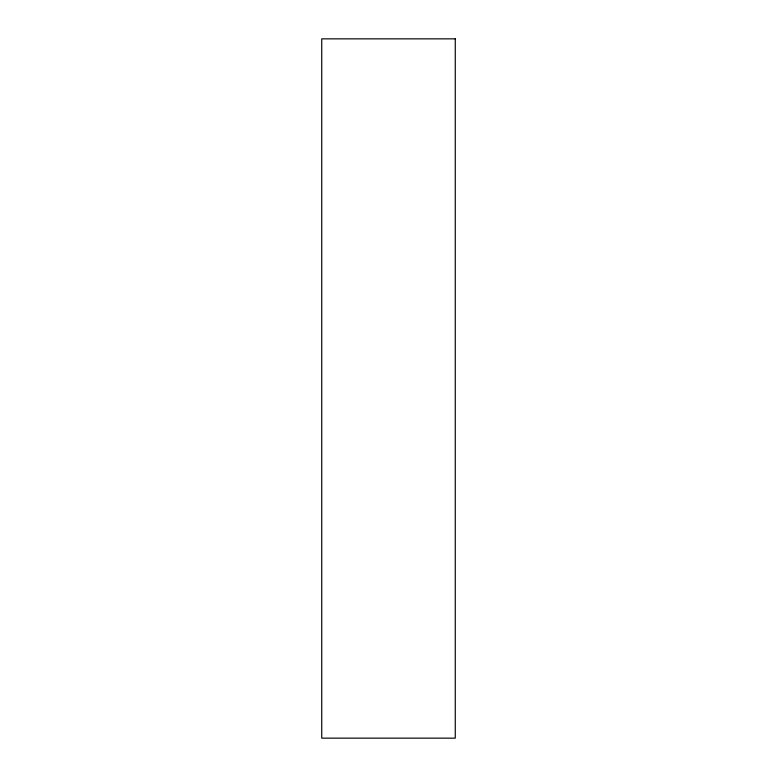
<?xml version="1.0" encoding="UTF-8"?>
<svg xmlns="http://www.w3.org/2000/svg" width="777" height="777" viewBox="0 0 777 777"><rect width="100%" height="100%" fill="white"/><g stroke="black" fill="none" stroke-linecap="round" stroke-linejoin="round"><path stroke-width="1.17" d="M455.264 38.85L321.736 38.85L321.736 738.15L455.264 738.15L455.264 38.85"/></g></svg>
